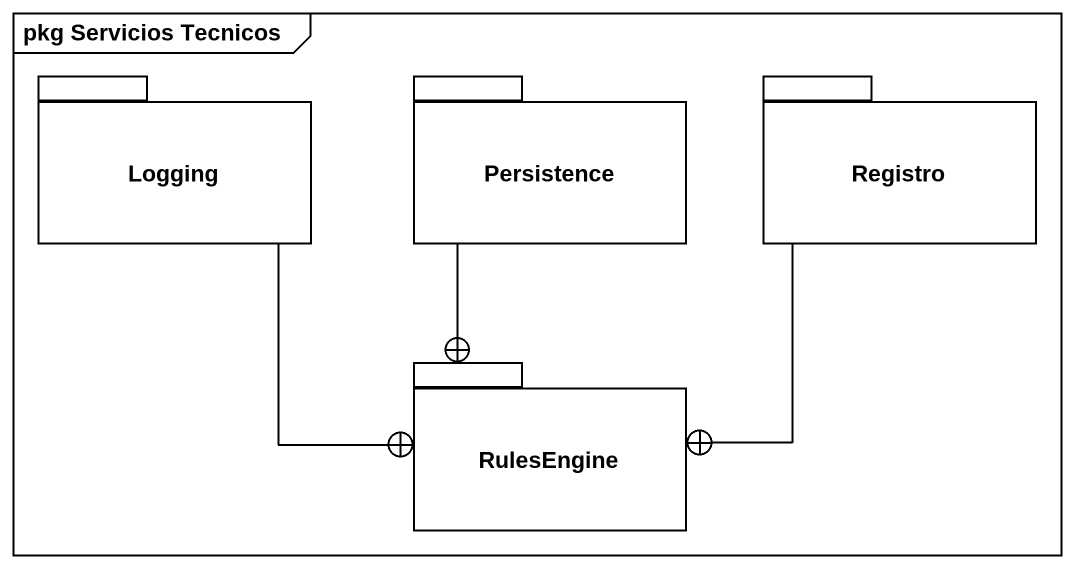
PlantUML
@startuml
mainframe pkg Servicios Tecnicos
package Logging {
}
package Persistence {
}
package Registro {
}
package RulesEngine {
}
Logging --+ RulesEngine
Persistence --+ RulesEngine
Registro --+ RulesEngine
@enduml
